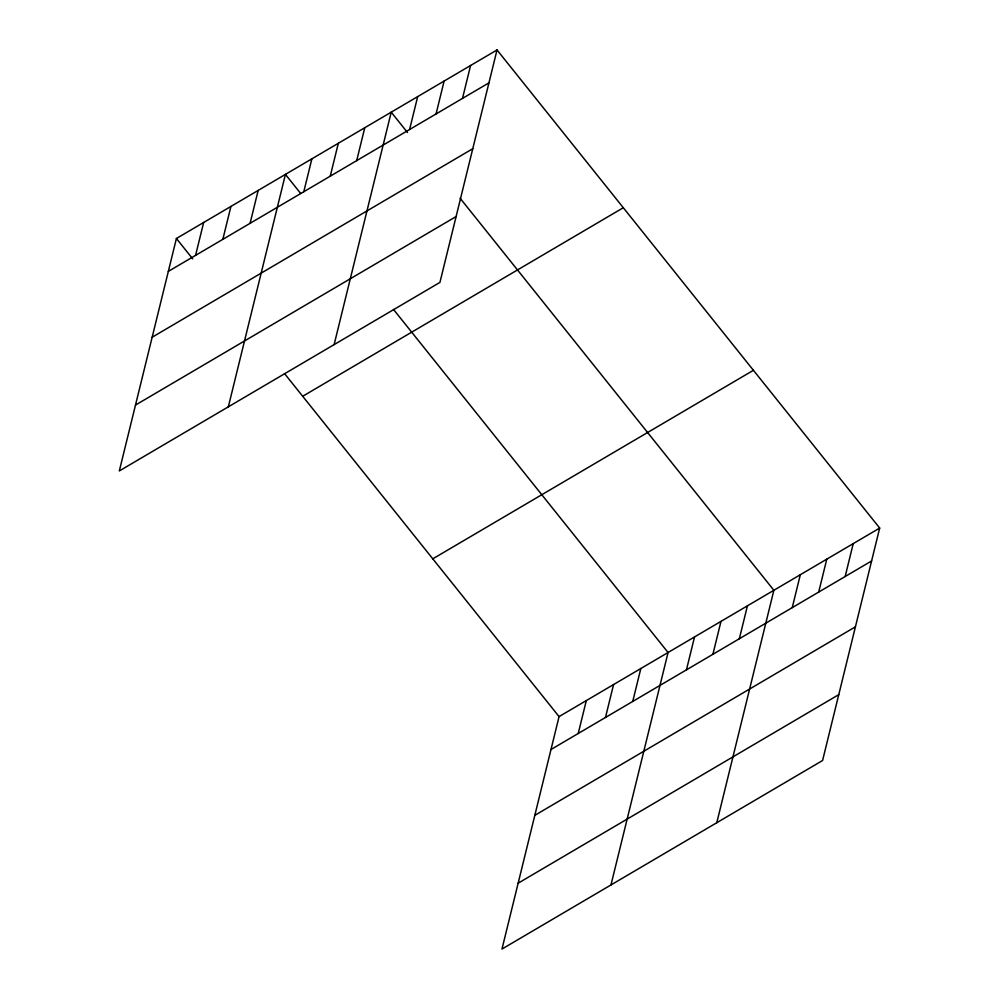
<?xml version="1.0" encoding="UTF-8"?>
<svg xmlns="http://www.w3.org/2000/svg" width="999" height="999" viewBox="0 0 999 999"><rect width="100%" height="100%" fill="white"/><g stroke="black" fill="none" stroke-linecap="round" stroke-linejoin="round"><path stroke-width="1.5" d="M497.027 49.95L176.411 238.499L119.318 470.941L439.935 282.392L497.027 49.95L879.682 528.059L822.589 760.501L501.973 949.05L559.065 716.608L879.682 528.059M195.579 255.369L203.659 222.465M222.839 239.348L230.919 206.443M250.087 223.314L258.167 190.422M228.334 406.83L285.427 174.388L300.724 193.519M303.796 191.733L311.875 158.841M330.244 176.174L338.324 143.282M356.693 160.627L364.772 127.722M334.128 344.605L391.221 112.175L407.492 132.492M409.59 129.508L417.682 96.616M436.051 113.961L444.13 81.056M462.5 98.401L470.579 65.509M578.234 733.478L586.313 700.586M605.481 717.457L613.573 684.552M632.742 701.435L640.821 668.531M610.976 884.939L668.069 652.509L393.519 309.453M686.438 669.854L694.53 636.95M712.899 654.295L720.978 621.39M739.347 638.736L747.427 605.844M716.783 822.726L773.875 590.284L460.102 198.227M792.244 607.629L800.324 574.725M818.693 592.07L826.785 559.178M845.154 576.523L853.233 543.618M168.332 271.391L488.948 82.855M152.16 337.237L472.777 148.701M135.489 405.082L456.106 216.546M302.685 396.278L623.301 207.73M432.792 558.828L753.408 370.292M550.986 749.512L871.603 560.963M534.802 815.359L855.431 626.81M518.144 883.203L838.76 694.655M176.411 238.499L192.67 258.816M284.515 373.564L559.065 716.608"/></g></svg>
